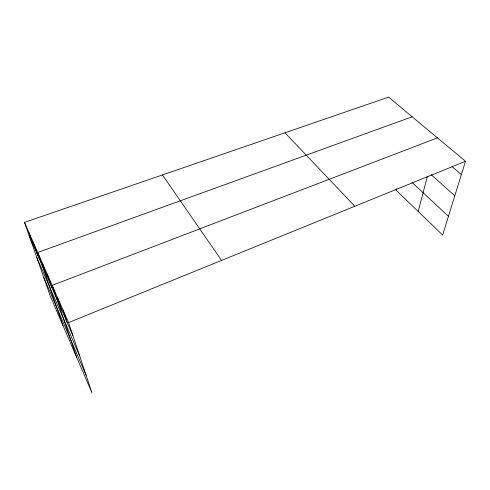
<?xml version="1.0" encoding="UTF-8"?>
<svg xmlns="http://www.w3.org/2000/svg" width="490" height="490" viewBox="0 0 490 490"><rect width="100%" height="100%" fill="white"/><g stroke="black" fill="none" stroke-linecap="round" stroke-linejoin="round"><path stroke-width="0.73" d="M396.343 188.699L396.024 190.12L442.629 235.047L465.5 161.284L388.625 97.136L24.5 222.38L50.335 296.223L91.979 392.864L68.563 322.585L24.5 222.38M418.197 211.49L427.372 176.388M68.563 322.585L465.5 161.284M437.435 137.868L52.191 285.352L76.667 357.333M412.163 116.779L37.73 252.466L62.983 325.587M452.013 166.545L461.378 174.575M431.133 174.618L454.806 195.78M411.998 182.396L448.442 216.298M285.002 132.778L354.791 206.272M162.441 174.936L221.56 260.411M29.198 235.806L72.881 335.54M36.652 257.121L79.68 355.948M43.824 277.616L86.154 375.377M28.781 232.119L33.455 245.533M33.191 242.146L37.834 255.529M42.403 263.099L46.979 276.409M47.224 274.057L51.756 287.318M57.471 297.363L61.912 310.495M62.928 309.766L67.308 322.818"/></g></svg>
